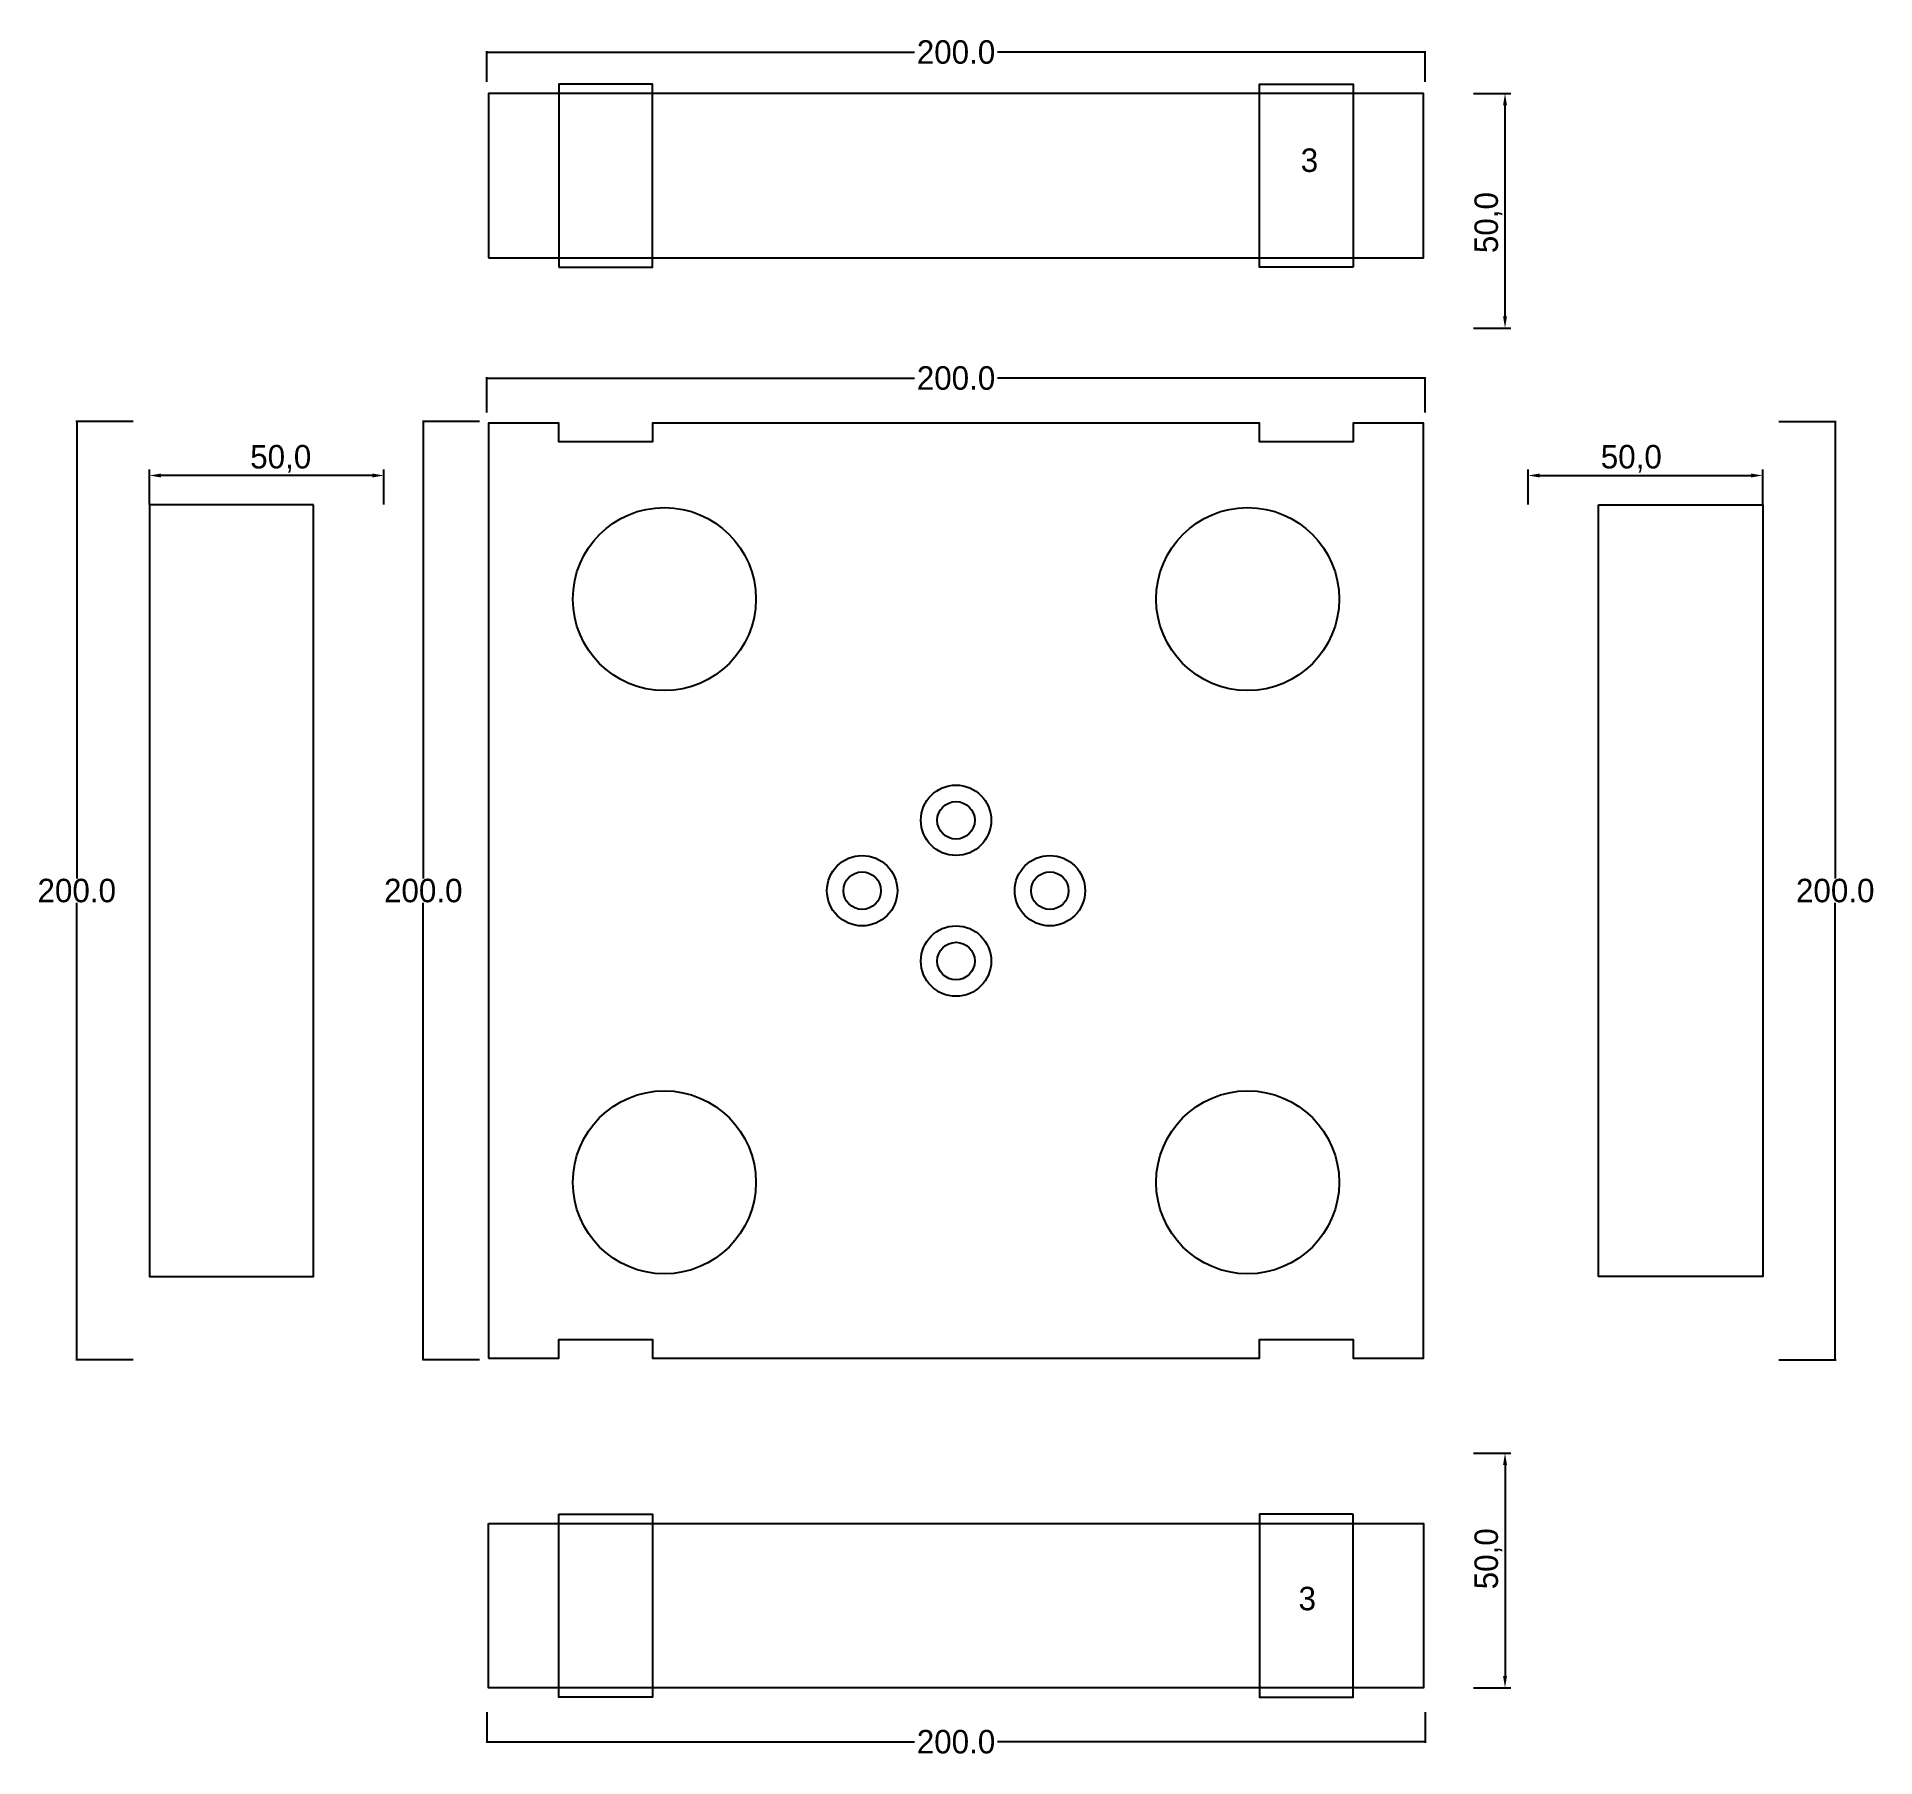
# Model space of a CAD drawing. Header units: millimetres. Extents: x 810 to 1202, y 259 to 626.
import ezdxf

# ---------------------------------------------------------------- set-up
doc = ezdxf.new("R2010")
doc.units = ezdxf.units.MM
for name, color, linetype in [('TEXT', 3, 'Continuous'), ('볼트 구멍', 7, 'Continuous'), ('치구', 7, 'Continuous'), ('치수', 7, 'Continuous')]:
    doc.layers.add(name, color=color, linetype=linetype)
doc.dimstyles.new('ISO-25', dxfattribs={"dimtxt": 2.5, "dimasz": 2.5, "dimexe": 1.25, "dimexo": 0.625, "dimtad": 1, "dimtxsty": 'Standard', "dimcen": 2.5, "dimadec": 0, "dimazin": 0, "dimtfac": 1, "dimtmove": 0, "dimatfit": 3, "dimfxl": 0, "dimarcsym": 0})
doc.dimstyles.get("Standard").update_dxf_attribs({"dimtxt": 7, "dimasz": 0.18, "dimexe": 0.18, "dimexo": 0.0625, "dimgap": 0.09, "dimtad": 0, "dimtih": 1, "dimtoh": 1, "dimdec": 1, "dimzin": 0, "dimdsep": 46, "dimtxsty": 'Standard', "dimcen": 0.09, "dimadec": 0, "dimazin": 0, "dimtfac": 1, "dimtdec": 1, "dimtofl": 0, "dimtmove": 0, "dimatfit": 3, "dimfxl": 0, "dimtolj": 1, "dimtzin": 0, "dimarcsym": 0})

# ---------------------------------------------------------------- blocks, each defined once
blk = doc.blocks.new('*D12')
at = {"layer": 'Defpoints', "color": 0}
for p in [(1115.86, 613.83), (1123.17, 613.83), (1115.86, 563.83)]:
    blk.add_point(p, dxfattribs=at)
at = {"layer": '치수', "color": 0, "lineweight": -2}
for p, q in [((1116.48, 613.83), (1124.42, 613.83)), ((1123.17, 566.33), (1123.17, 611.33)), ((1116.48, 563.83), (1124.42, 563.83))]:
    blk.add_line(p, q, dxfattribs=at)
at = {"layer": '치수', "color": 0}
for points in [[(1122.76, 611.33), (1123.59, 611.33), (1123.17, 613.83)], [(1122.76, 566.33), (1123.59, 566.33), (1123.17, 563.83)]]:
    blk.add_solid(points, dxfattribs=at)
at = {"layer": '치수', "color": 0, "insert": (1119.63, 586.33), "char_height": 5, "attachment_point": 5, "rotation": 90}
blk.add_mtext('50,0', dxfattribs=at)
blk = doc.blocks.new('*D13')
at = {"layer": 'Defpoints', "color": 0}
for p in [(1115.86, 324.09), (1115.86, 274.09), (1123.17, 274.09)]:
    blk.add_point(p, dxfattribs=at)
at = {"layer": '치수', "color": 0, "lineweight": -2}
for p, q in [((1116.48, 324.09), (1124.42, 324.09)), ((1123.17, 321.59), (1123.17, 276.59)), ((1116.48, 274.09), (1124.42, 274.09))]:
    blk.add_line(p, q, dxfattribs=at)
at = {"layer": '치수', "color": 0}
for points in [[(1122.76, 321.59), (1123.59, 321.59), (1123.17, 324.09)], [(1122.76, 276.59), (1123.59, 276.59), (1123.17, 274.09)]]:
    blk.add_solid(points, dxfattribs=at)
at = {"layer": '치수', "color": 0, "insert": (1119.63, 301.59), "char_height": 5, "attachment_point": 5, "rotation": 90}
blk.add_mtext('50,0', dxfattribs=at)
blk = doc.blocks.new('*D14')
at = {"layer": 'Defpoints', "color": 0, "linetype": 'Continuous'}
for p in [(830.88, 543.96), (818.81, 343.96), (830.88, 343.96)]:
    blk.add_point(p, dxfattribs=at)
at = {"layer": '치수', "color": 0, "linetype": 'Continuous', "lineweight": -2}
for p, q in [((830.82, 543.96), (818.63, 543.96)), ((818.81, 543.78), (818.81, 446.55)), ((818.81, 344.14), (818.81, 441.37)), ((830.82, 343.96), (818.63, 343.96))]:
    blk.add_line(p, q, dxfattribs=at)
at = {"layer": '치수', "color": 0, "linetype": 'Continuous'}
for points in [[(818.78, 543.78), (818.84, 543.78), (818.81, 543.96)], [(818.78, 344.14), (818.84, 344.14), (818.81, 343.96)]]:
    blk.add_solid(points, dxfattribs=at)
at = {"layer": '치수', "color": 0, "linetype": 'Continuous', "insert": (818.81, 443.96), "char_height": 5, "attachment_point": 5}
blk.add_mtext('\\A1;200.0', dxfattribs=at)
blk = doc.blocks.new('*D15')
at = {"layer": 'Defpoints', "color": 0, "linetype": 'Continuous'}
for p in [(904.72, 543.96), (892.65, 343.96), (904.72, 343.96)]:
    blk.add_point(p, dxfattribs=at)
at = {"layer": '치수', "color": 0, "linetype": 'Continuous', "lineweight": -2}
for p, q in [((904.65, 543.96), (892.47, 543.96)), ((892.65, 543.78), (892.65, 446.55)), ((892.65, 344.14), (892.65, 441.37)), ((904.65, 343.96), (892.47, 343.96))]:
    blk.add_line(p, q, dxfattribs=at)
at = {"layer": '치수', "color": 0, "linetype": 'Continuous'}
for points in [[(892.62, 543.78), (892.68, 543.78), (892.65, 543.96)], [(892.62, 344.14), (892.68, 344.14), (892.65, 343.96)]]:
    blk.add_solid(points, dxfattribs=at)
at = {"layer": '치수', "color": 0, "linetype": 'Continuous', "insert": (892.65, 443.96), "char_height": 5, "attachment_point": 5}
blk.add_mtext('\\A1;200.0', dxfattribs=at)
blk = doc.blocks.new('*D16')
at = {"layer": 'Defpoints', "color": 0, "linetype": 'Continuous'}
for p in [(906.18, 268.98), (1106.18, 268.98), (1106.18, 262.58)]:
    blk.add_point(p, dxfattribs=at)
at = {"layer": '치수', "color": 0, "linetype": 'Continuous', "lineweight": -2}
for p, q in [((906.18, 268.91), (906.18, 262.4)), ((1106.18, 268.91), (1106.18, 262.4)), ((906.36, 262.58), (997.34, 262.58)), ((1106, 262.58), (1015.02, 262.58))]:
    blk.add_line(p, q, dxfattribs=at)
at = {"layer": '치수', "color": 0, "linetype": 'Continuous'}
for points in [[(906.36, 262.61), (906.36, 262.55), (906.18, 262.58)], [(1106, 262.61), (1106, 262.55), (1106.18, 262.58)]]:
    blk.add_solid(points, dxfattribs=at)
at = {"layer": '치수', "color": 0, "linetype": 'Continuous', "insert": (1006.18, 262.58), "char_height": 5, "attachment_point": 5}
blk.add_mtext('\\A1;200.0', dxfattribs=at)
blk = doc.blocks.new('*D17')
at = {"layer": 'Defpoints', "color": 0}
for p in [(834.28, 532.44), (834.28, 525.66), (884.28, 525.66)]:
    blk.add_point(p, dxfattribs=at)
at = {"layer": '치수', "color": 0, "lineweight": -2}
for p, q in [((834.28, 526.28), (834.28, 533.69)), ((884.28, 526.28), (884.28, 533.69)), ((881.78, 532.44), (836.78, 532.44))]:
    blk.add_line(p, q, dxfattribs=at)
at = {"layer": '치수', "color": 0}
for points in [[(836.78, 532.85), (836.78, 532.02), (834.28, 532.44)], [(881.78, 532.85), (881.78, 532.02), (884.28, 532.44)]]:
    blk.add_solid(points, dxfattribs=at)
at = {"layer": '치수', "color": 0, "insert": (862.28, 535.98), "char_height": 5, "attachment_point": 5}
blk.add_mtext('50,0', dxfattribs=at)
blk = doc.blocks.new('*D18')
at = {"layer": 'Defpoints', "color": 0, "linetype": 'Continuous'}
for p in [(1106.18, 553.18), (906.18, 545.78), (1106.18, 545.78)]:
    blk.add_point(p, dxfattribs=at)
at = {"layer": '치수', "color": 0, "linetype": 'Continuous', "lineweight": -2}
for p, q in [((906.18, 545.85), (906.18, 553.36)), ((906.36, 553.18), (997.34, 553.18)), ((1106, 553.18), (1015.02, 553.18)), ((1106.18, 545.85), (1106.18, 553.36))]:
    blk.add_line(p, q, dxfattribs=at)
at = {"layer": '치수', "color": 0, "linetype": 'Continuous'}
for points in [[(906.36, 553.21), (906.36, 553.15), (906.18, 553.18)], [(1106, 553.21), (1106, 553.15), (1106.18, 553.18)]]:
    blk.add_solid(points, dxfattribs=at)
at = {"layer": '치수', "color": 0, "linetype": 'Continuous', "insert": (1006.18, 553.18), "char_height": 5, "attachment_point": 5}
blk.add_mtext('\\A1;200.0', dxfattribs=at)
blk = doc.blocks.new('*D19')
at = {"layer": 'Defpoints', "color": 0, "linetype": 'Continuous'}
for p in [(1106.18, 622.65), (906.18, 616.25), (1106.18, 616.25)]:
    blk.add_point(p, dxfattribs=at)
at = {"layer": '치수', "color": 0, "linetype": 'Continuous', "lineweight": -2}
for p, q in [((906.18, 616.32), (906.18, 622.83)), ((906.36, 622.65), (997.34, 622.65)), ((1106, 622.65), (1015.02, 622.65)), ((1106.18, 616.32), (1106.18, 622.83))]:
    blk.add_line(p, q, dxfattribs=at)
at = {"layer": '치수', "color": 0, "linetype": 'Continuous'}
for points in [[(906.36, 622.68), (906.36, 622.62), (906.18, 622.65)], [(1106, 622.68), (1106, 622.62), (1106.18, 622.65)]]:
    blk.add_solid(points, dxfattribs=at)
at = {"layer": '치수', "color": 0, "linetype": 'Continuous', "insert": (1006.18, 622.65), "char_height": 5, "attachment_point": 5}
blk.add_mtext('\\A1;200.0', dxfattribs=at)
blk = doc.blocks.new('*D20')
at = {"layer": 'Defpoints', "color": 0, "linetype": 'Continuous'}
for p in [(1181.47, 543.96), (1181.47, 343.96), (1193.54, 343.96)]:
    blk.add_point(p, dxfattribs=at)
at = {"layer": '치수', "color": 0, "linetype": 'Continuous', "lineweight": -2}
for p, q in [((1181.54, 543.96), (1193.72, 543.96)), ((1193.54, 543.78), (1193.54, 446.55)), ((1193.54, 344.14), (1193.54, 441.37)), ((1181.54, 343.96), (1193.72, 343.96))]:
    blk.add_line(p, q, dxfattribs=at)
at = {"layer": '치수', "color": 0, "linetype": 'Continuous'}
for points in [[(1193.51, 543.78), (1193.57, 543.78), (1193.54, 543.96)], [(1193.51, 344.14), (1193.57, 344.14), (1193.54, 343.96)]]:
    blk.add_solid(points, dxfattribs=at)
at = {"layer": '치수', "color": 0, "linetype": 'Continuous', "insert": (1193.54, 443.96), "char_height": 5, "attachment_point": 5}
blk.add_mtext('\\A1;200.0', dxfattribs=at)
blk = doc.blocks.new('*D21')
at = {"layer": 'Defpoints', "color": 0}
for p in [(1178.08, 532.44), (1128.08, 525.66), (1178.08, 525.66)]:
    blk.add_point(p, dxfattribs=at)
at = {"layer": '치수', "color": 0, "lineweight": -2}
for p, q in [((1128.08, 526.28), (1128.08, 533.69)), ((1178.08, 526.28), (1178.08, 533.69)), ((1130.58, 532.44), (1175.58, 532.44))]:
    blk.add_line(p, q, dxfattribs=at)
at = {"layer": '치수', "color": 0}
for points in [[(1130.58, 532.85), (1130.58, 532.02), (1128.08, 532.44)], [(1175.58, 532.85), (1175.58, 532.02), (1178.08, 532.44)]]:
    blk.add_solid(points, dxfattribs=at)
at = {"layer": '치수', "color": 0, "insert": (1150.08, 535.98), "char_height": 5, "attachment_point": 5}
blk.add_mtext('50,0', dxfattribs=at)

msp = doc.modelspace()

# ---------------------------------------------------------------- linework, layer by layer
at = {"layer": '볼트 구멍', "color": 2}
for centre in [(1006.18, 458.96), (986.18, 443.96), (1026.18, 443.96), (1006.18, 428.96)]:
    msp.add_circle(centre, 7.5, dxfattribs=at)
at = {"layer": '볼트 구멍', "color": 3}
for centre in [(1006.18, 458.96), (986.18, 443.96), (1026.18, 443.96), (1006.18, 428.96)]:
    msp.add_circle(centre, 4, dxfattribs=at)
at = {"layer": '치구', "color": 1}
for points in [[(921.53, 576.83), (941.53, 576.83), (941.53, 615.83), (921.53, 615.83)], [(1090.83, 576.83), (1070.83, 576.83), (1070.83, 615.83), (1090.83, 615.83)], [(921.53, 311.09), (941.53, 311.09), (941.53, 272.09), (921.53, 272.09)], [(1090.83, 311.09), (1070.83, 311.09), (1070.83, 272.09), (1090.83, 272.09)]]:
    msp.add_lwpolyline(points, close=True, dxfattribs=at)
at = {"layer": '치구'}
for points in [[(906.53, 578.83), (1105.83, 578.83), (1105.83, 613.83), (906.53, 613.83)], [(906.53, 344.31), (921.53, 344.31), (921.53, 348.31), (941.53, 348.31), (941.53, 344.31), (1070.83, 344.31), (1070.83, 348.31), (1090.83, 348.31), (1090.83, 344.31), (1105.83, 344.31), (1105.83, 543.61), (1090.83, 543.61), (1090.83, 539.61), (1070.83, 539.61), (1070.83, 543.61), (941.53, 543.61), (941.53, 539.61), (921.53, 539.61), (921.53, 543.61), (906.53, 543.61)], [(869.28, 526.21), (834.28, 526.21), (834.28, 361.71), (869.28, 361.71)], [(1143.08, 526.21), (1178.08, 526.21), (1178.08, 361.71), (1143.08, 361.71)], [(906.53, 309.09), (1105.83, 309.09), (1105.83, 274.09), (906.53, 274.09)]]:
    msp.add_lwpolyline(points, close=True, dxfattribs=at)
for centre in [(944.03, 506.11), (1068.33, 506.11), (944.03, 381.81), (1068.33, 381.81)]:
    msp.add_circle(centre, 19.5, dxfattribs=at)

# ---------------------------------------------------------------- texts
at = {"layer": 'TEXT', "color": 1}
for p in [(1079.64, 597.13), (1079.17, 290.62)]:
    msp.add_text('3', height=5, dxfattribs=at).set_placement(p)

# ---------------------------------------------------------------- dimensions: what is measured, and where the dimension line sits
at = {"layer": '치수', "color": 4, "linetype": 'Continuous'}
for base, p1, p2, picture, middle in [((1106.18, 622.65), (906.18, 616.25), (1106.18, 616.25), '*D19', (1006.18, 622.65)), ((1106.18, 262.58), (906.18, 268.98), (1106.18, 268.98), '*D16', (1006.18, 262.58))]:
    dim = msp.add_linear_dim(base=base, p1=p1, p2=p2, dimstyle='Standard', override={"dimtxt": 5}, dxfattribs=at)
    dim.commit()
    dim.dimension.update_dxf_attribs({"geometry": picture, "text_midpoint": middle, "dimtype": 160})
at = {"layer": '치수', "color": 4}
for base, p1, p2, angle, picture, middle in [((1123.17, 613.83), (1115.86, 563.83), (1115.86, 613.83), 90, '*D12', (1123.17, 586.33)), ((834.28, 532.44), (884.28, 525.66), (834.28, 525.66), 180, '*D17', (862.28, 532.44)), ((1123.17, 274.09), (1115.86, 324.09), (1115.86, 274.09), 270, '*D13', (1123.17, 301.59))]:
    dim = msp.add_linear_dim(base=base, p1=p1, p2=p2, angle=angle, dimstyle='ISO-25', override={"dimtxt": 5, "dimdec": 1, "dimzin": 0, "dimtdec": 1}, dxfattribs=at)
    dim.commit()
    dim.dimension.update_dxf_attribs({"geometry": picture, "text_midpoint": middle, "dimtype": 160})
at = {"layer": '치수', "color": 4, "linetype": 'Continuous'}
dim = msp.add_linear_dim(base=(1106.18, 553.18), p1=(906.18, 545.78), p2=(1106.18, 545.78), dimstyle='Standard', override={"dimtxt": 5}, dxfattribs=at)
dim.commit()
dim.dimension.update_dxf_attribs({"geometry": '*D18', "text_midpoint": (1006.18, 553.18)})
for base, p1, p2, picture, middle in [((818.81, 343.96), (830.88, 543.96), (830.88, 343.96), '*D14', (818.81, 443.96)), ((892.65, 343.96), (904.72, 543.96), (904.72, 343.96), '*D15', (892.65, 443.96)), ((1193.54, 343.96), (1181.47, 543.96), (1181.47, 343.96), '*D20', (1193.54, 443.96))]:
    dim = msp.add_linear_dim(base=base, p1=p1, p2=p2, angle=90, dimstyle='Standard', override={"dimtxt": 5}, dxfattribs=at)
    dim.commit()
    dim.dimension.update_dxf_attribs({"geometry": picture, "text_midpoint": middle})
at = {"layer": '치수', "color": 4}
dim = msp.add_linear_dim(base=(1178.08, 532.44), p1=(1128.08, 525.66), p2=(1178.08, 525.66), dimstyle='ISO-25', override={"dimtxt": 5, "dimdec": 1, "dimzin": 0, "dimtdec": 1}, dxfattribs=at)
dim.commit()
dim.dimension.update_dxf_attribs({"geometry": '*D21', "text_midpoint": (1150.08, 532.44), "dimtype": 160})

doc.saveas('drawing.dxf')
